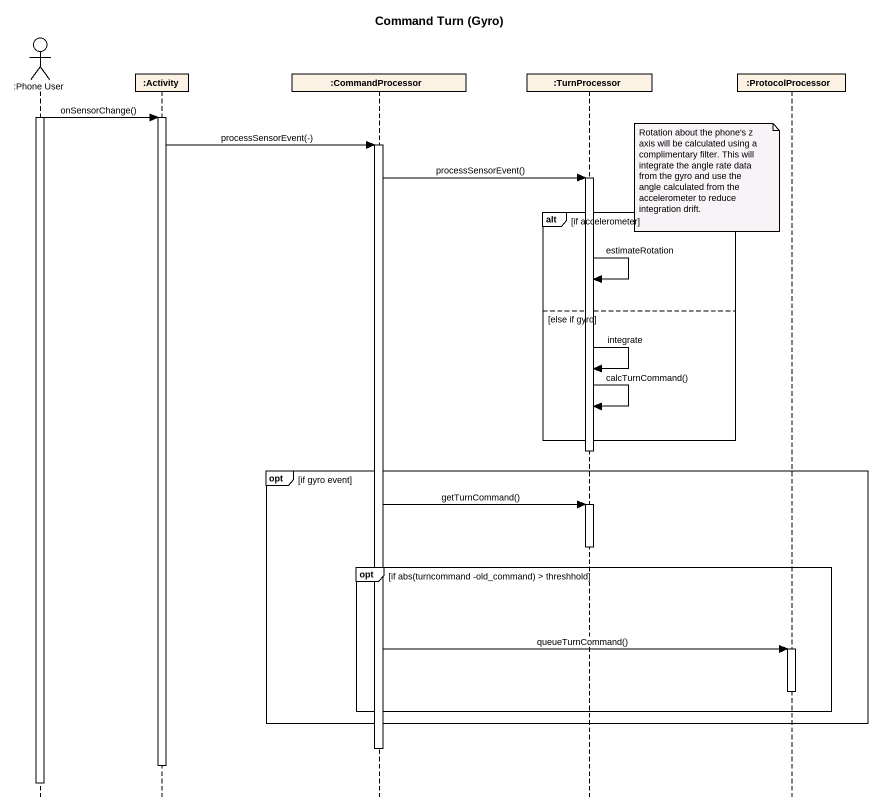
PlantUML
@startuml
title Command Turn (Gyro)
hide footbox
actor ":Phone User" as Phone_User
participant ":Activity" as Activity
participant ":CommandProcessor" as CommandProcessor
participant ":TurnProcessor" as TurnProcessor
participant ":ProtocolProcessor" as ProtocolProcessor

activate Phone_User
Phone_User -> Activity : onSensorChange()
activate Activity
Activity -> CommandProcessor : processSensorEvent(-)
activate CommandProcessor
note left of ProtocolProcessor : Rotation about the phone's z axis will be calculated using a complimentary filter. This will integrate the angle rate data from the gyro and use the angle calculated from the accelerometer to reduce integration drift.
CommandProcessor -> TurnProcessor : processSensorEvent()
activate TurnProcessor
alt if accelerometer
  TurnProcessor -> TurnProcessor : estimateRotation
else else if gyro
  TurnProcessor -> TurnProcessor : integrate
  TurnProcessor -> TurnProcessor : calcTurnCommand()
end
deactivate TurnProcessor
opt if gyro event
  CommandProcessor -> TurnProcessor : getTurnCommand()
  activate TurnProcessor
  deactivate TurnProcessor
  opt if abs(turncommand -old_command) > threshhold
    CommandProcessor -> ProtocolProcessor : queueTurnCommand()
    activate ProtocolProcessor
    deactivate ProtocolProcessor
  end
end
deactivate CommandProcessor
deactivate Activity
deactivate Phone_User
@enduml
